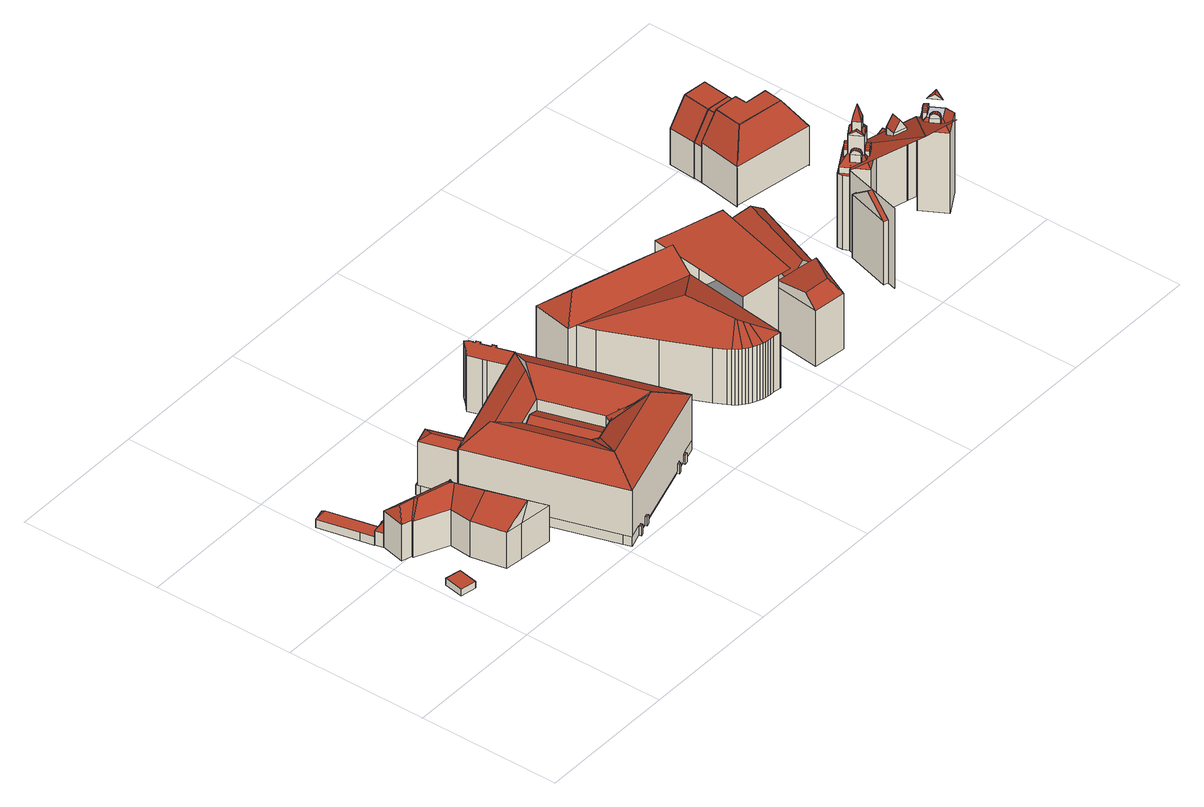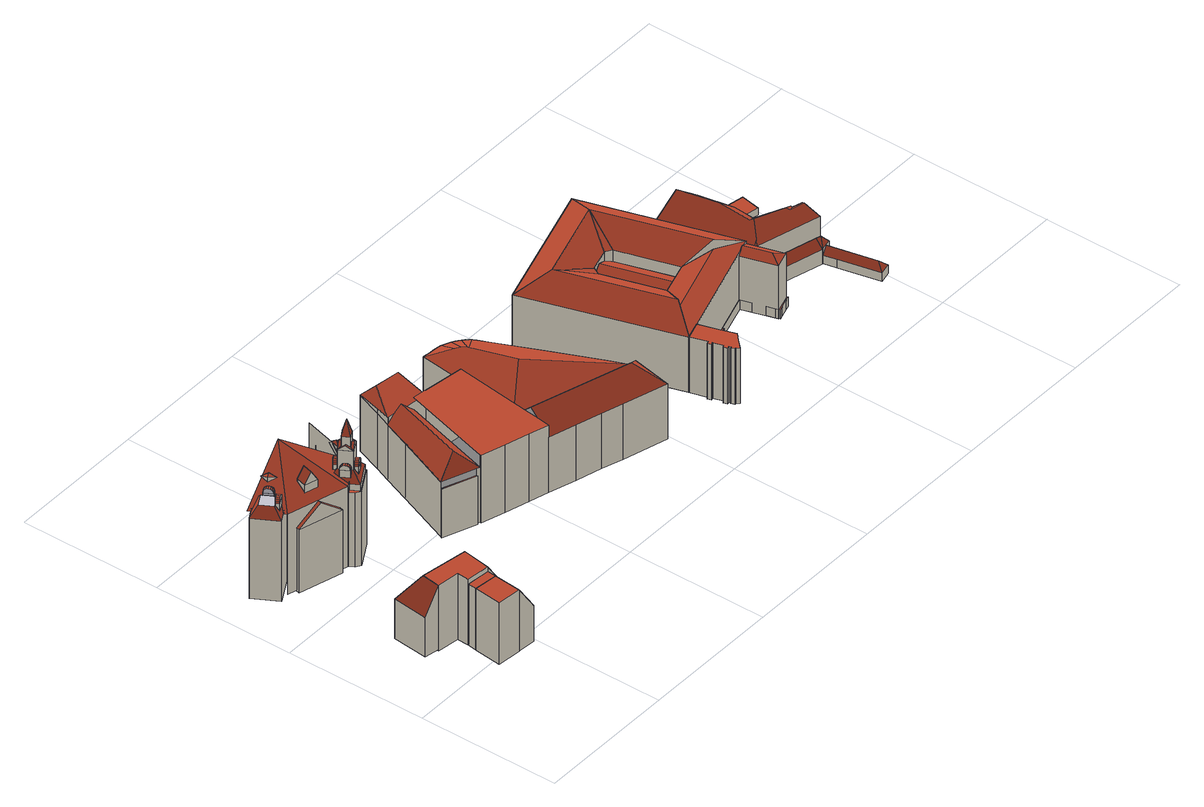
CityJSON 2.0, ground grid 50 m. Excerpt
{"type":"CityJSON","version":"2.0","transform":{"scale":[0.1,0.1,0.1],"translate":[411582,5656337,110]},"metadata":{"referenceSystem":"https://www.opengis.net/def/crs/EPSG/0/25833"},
"CityObjects":{
"building1":{"type":"Building","attributes":{"Dachtyp_tdc":"tdcPolyFlatRoof","Gemeindeschluessel":14612000,"Dachneigung":0,"QualitaetDacherkennung":94,"Geometrietyp2DReferenz":"3000","measuredHeight":2.48,"function":"31001_9998","roofType":"1000"},"geometry":[{"type":"Solid","lod":"2","boundaries":[[[[0,1,2,3]],[[1,4,5,2]],[[4,6,7,5]],[[6,0,3,7]],[[6,4,1,0]],[[3,2,5,7]]]],"semantics":{"surfaces":[{"type":"WallSurface"},{"type":"RoofSurface"},{"type":"GroundSurface"}],"values":[[0,0,0,0,1,2]]}}]},
"building2":{"type":"Building","attributes":{"Dachtyp_tdc":"tdcFreeFormRoof","Gemeindeschluessel":14612000,"Dachneigung":49.05,"QualitaetDacherkennung":12,"Geometrietyp2DReferenz":"3000","measuredHeight":5.55,"function":"31001_9998","roofType":"5000"},"geometry":[{"type":"Solid","lod":"2","boundaries":[[[[8,9,10,11]],[[9,12,13,10]],[[12,14,15,13]],[[14,16,17,15]],[[16,18,19,17]],[[18,8,11,19]],[[20,14,12]],[[21,20,12,9,8]],[[18,16,14,20,21]],[[18,21,8]],[[11,10,13,15,17,19]]]],"semantics":{"surfaces":[{"type":"WallSurface"},{"type":"RoofSurface"},{"type":"GroundSurface"}],"values":[[0,0,0,0,0,0,1,1,1,0,2]]}}]},
"building3":{"type":"Building","attributes":{"Dachtyp_tdc":"tdcFreeFormRoof","Gemeindeschluessel":14612000,"Dachneigung":40.54,"QualitaetDacherkennung":18,"Geometrietyp2DReferenz":"3000","measuredHeight":20.91,"function":"31001_9998","roofType":"5000"},"geometry":[{"type":"Solid","lod":"2","boundaries":[[[[22,23,24,25]],[[26,27,22,25,28]],[[29,26,28,30]],[[31,29,30,32]],[[33,31,32]],[[31,33,34]],[[35,27,26,29,31,34,36]],[[35,36,37]],[[38,39,40,41,42,43,44,45,46,47,48]],[[36,34,39,38]],[[34,33,40,39]],[[33,32,41,40]],[[32,30,42,41]],[[30,28,43,42]],[[28,25,44,43]],[[25,24,45,44]],[[24,49,46,45]],[[49,50,47,46]],[[50,37,48,47]],[[37,36,38,48]],[[51,23,22,27,35,37,50]],[[51,50,49]],[[23,51,49,24]]]],"semantics":{"surfaces":[{"type":"RoofSurface"},{"type":"WallSurface"},{"type":"GroundSurface"}],"values":[[0,0,0,0,1,1,0,0,2,1,1,1,1,1,1,1,1,1,1,1,0,0,0]]}}]},
"building4":{"type":"Building","attributes":{"Dachtyp_tdc":"tdcFreeFormRoof","Gemeindeschluessel":14612000,"Dachneigung":53.73,"QualitaetDacherkennung":11,"Geometrietyp2DReferenz":"3000","measuredHeight":8.71,"function":"31001_9998","roofType":"5000"},"geometry":[{"type":"Solid","lod":"2","boundaries":[[[[52,53,54,55]],[[53,56,57,54]],[[56,58,59,57]],[[58,60,61,59]],[[60,62,63,61]],[[62,64,65,63]],[[64,66,67,65]],[[66,68,69,67]],[[68,70,71,69]],[[70,52,55,71]],[[70,72,73]],[[68,72,70]],[[72,68,66]],[[72,66,64]],[[74,75,76,73,72,64,62]],[[74,62,60]],[[74,77,75]],[[60,77,74]],[[58,77,60]],[[77,58,56]],[[76,75,77,53,52]],[[73,76,52,70]],[[53,77,56]],[[55,54,57,59,61,63,65,67,69,71]]]],"semantics":{"surfaces":[{"type":"WallSurface"},{"type":"RoofSurface"},{"type":"GroundSurface"}],"values":[[0,0,0,0,0,0,0,0,0,0,1,1,1,1,1,1,1,1,1,1,1,1,0,2]]}}]},
"building5":{"type":"Building","attributes":{"name":"Verkehrsmuseum","Gemeindeschluessel":14612000,"Dachneigung":59.52,"Dachorientierung":162.95,"MittlereTraufHoehe":133.2,"QualitaetDacherkennung":100,"ObjektHoehe":26.32,"BodenHoehe":112.31,"Geometrietyp2DReferenz":"3000","AbsoluteHoehe":138.64,"Dachflaeche":856.66,"measuredHeight":26.32,"function":"31001_3034","roofType":"3100","storeysAboveGround":9},"children":["building5-1","building5-2","building5-3","building5-4","building5-5","building5-6","building5-7","building5-8","building5-9"],"geometry":[{"type":"MultiSurface","lod":"2","boundaries":[[[78,79,80,81,82]],[[83,84,85,86]],[[79,78,86,85]],[[87,88,82,81]],[[88,87,89,90,91]],[[92,93,84,83]],[[92,91,90,93]],[[83,78,82,88,91,92]],[[87,81,80,89]],[[84,93,90,89,80,79]],[[83,86,78,94]],[[83,94,78]],[[84,79,85]]],"semantics":{"surfaces":[{"type":"WallSurface"},{"type":"RoofSurface"},{"type":"GroundSurface"},{"type":"ClosureSurface","isClosure":"1","QuelleClosure":"LoD2WallSurface"}],"values":[0,1,1,2,0,0,3,3,0,3,0,3,3]}}]},
"building5-1":{"type":"BuildingPart","attributes":{"Dachneigung":74.23,"Dachorientierung":-107.56,"MittlereTraufHoehe":133.2,"QualitaetDacherkennung":100,"BodenHoehe":112.31,"ObjektTeilHoehe":22.82,"Geometrietyp2DReferenz":"3000","AbsoluteHoehe":135.13,"Dachflaeche":432.17,"measuredHeight":22.82,"roofType":"3100","storeysAboveGround":8},"parents":["building5"],"geometry":[{"type":"MultiSurface","lod":"2","boundaries":[[[95,78,82,96,97]],[[78,95,98,94]],[[99,83,94,98]],[[96,82,88,100]],[[78,83,92,91,88,82]],[[100,88,91,101]],[[102,103,92,83,99]],[[102,101,91,92]],[[102,92,103]],[[96,100,101,97]],[[95,97,101,102,99]],[[83,78,94]],[[95,99,98]]],"semantics":{"surfaces":[{"type":"WallSurface"},{"type":"RoofSurface"},{"type":"GroundSurface"},{"type":"ClosureSurface","isClosure":"1","QuelleClosure":"LoD2WallSurface"}],"values":[0,1,1,2,3,0,0,3,3,0,3,3,3]}}]},
"building5-2":{"type":"BuildingPart","attributes":{"Dachneigung":90,"Dachorientierung":0,"MittlereTraufHoehe":133.25,"QualitaetDacherkennung":26,"BodenHoehe":112.14,"ObjektTeilHoehe":21.11,"Geometrietyp2DReferenz":"3000","AbsoluteHoehe":133.25,"Dachflaeche":99.17,"measuredHeight":21.11,"roofType":"1000","storeysAboveGround":7},"parents":["building5"],"geometry":[{"type":"MultiSurface","lod":"2","boundaries":[[[104,105,106,107]],[[105,108,109,106]],[[108,110,111,109]],[[110,112,113,111]],[[112,114,115,113]],[[114,116,117,115]],[[116,118,119,117]],[[118,120,121,119]],[[120,122,123,124,121]],[[125,126,127,128,129]],[[126,130,131,127]],[[130,132,133,131]],[[132,134,135,133]],[[134,136,137,135]],[[136,138,139,137]],[[138,140,141,139]],[[140,142,143,141]],[[142,144,145,143]],[[144,146,147,145]],[[146,104,107,147]],[[146,144,142,140,138,136,134,132,130,126,125,122,120,118,116,114,112,110,108,105,104]],[[107,106,109,111,113,115,117,119,121,124,128,127,131,133,135,137,139,141,143,145,147]],[[129,123,122,125]],[[129,128,124,123]]],"semantics":{"surfaces":[{"type":"WallSurface"},{"type":"RoofSurface"},{"type":"GroundSurface"},{"type":"ClosureSurface","isClosure":"1","QuelleClosure":"LoD2WallSurface"}],"values":[0,0,0,0,0,0,0,0,0,0,0,0,0,0,0,0,0,0,0,0,1,2,0,3]}}]},
"building5-3":{"type":"BuildingPart","attributes":{"Dachneigung":90,"Dachorientierung":0,"MittlereTraufHoehe":115.64,"QualitaetDacherkennung":100,"BodenHoehe":112.14,"ObjektTeilHoehe":3.5,"Geometrietyp2DReferenz":"3000","AbsoluteHoehe":115.64,"Dachflaeche":2815.15,"measuredHeight":3.5,"roofType":"1000","storeysAboveGround":1},"parents":["building5"],"geometry":[{"type":"MultiSurface","lod":"2","boundaries":[[[148,149,150,151]],[[149,152,153,150]],[[152,154,155,153]],[[154,156,157,155]],[[156,158,159,157]],[[158,160,161,159]],[[160,162,163,161]],[[162,164,165,163]],[[164,166,167,165]],[[166,168,169,167]],[[168,170,171,169]],[[170,172,173,171]],[[172,174,175,173]],[[174,176,177,175]],[[176,178,179,177]],[[178,180,181,179]],[[180,182,183,181]],[[182,184,185,183]],[[184,186,187,185]],[[186,188,189,187]],[[188,190,191,189]],[[190,192,193,191]],[[192,194,195,193]],[[194,196,197,195]],[[196,198,199,197]],[[198,200,201,199]],[[200,202,203,201]],[[202,204,205,203]],[[204,206,207,205]],[[206,208,209,207]],[[208,210,211,209]],[[210,129,128,211]],[[123,212,213,124]],[[212,214,215,213]],[[214,216,217,215]],[[214,212,123,129,210,208,206,204,202,200,198,196,194,192,190,188,186,184,182,180,178,176,174,172,170,168,166,164,162,160,158,156,154,152,149,148,218,219,220,221,222,223,224,225,226,227,228,216]],[[217,229,230,231,232,233,234,235,236,237,238,239,151,150,153,155,157,159,161,163,165,167,169,171,173,175,177,179,181,183,185,187,189,191,193,195,197,199,201,203,205,207,209,211,128,124,213,215]],[[216,228,229,217]],[[228,227,230,229]],[[227,226,231,230]],[[226,225,232,231]],[[225,224,233,232]],[[224,223,234,233]],[[223,222,235,234]],[[222,221,236,235]],[[221,220,237,236]],[[220,219,238,237]],[[219,218,239,238]],[[218,148,151,239]],[[124,128,129,123]]],"semantics":{"surfaces":[{"type":"WallSurface"},{"type":"RoofSurface"},{"type":"GroundSurface"},{"type":"ClosureSurface","isClosure":"1","QuelleClosure":"LoD2WallSurface"}],"values":[0,0,0,0,0,0,0,0,0,0,0,0,0,0,0,0,0,0,0,0,0,0,0,0,0,0,0,0,0,0,0,0,0,0,0,1,2,0,0,0,0,0,0,0,0,0,0,0,0,3]}}]},
"building5-4":{"type":"BuildingPart","attributes":{"Dachneigung":69.09,"Dachorientierung":0,"MittlereTraufHoehe":135.01,"QualitaetDacherkennung":100,"BodenHoehe":113.03,"ObjektTeilHoehe":25.6,"Geometrietyp2DReferenz":"3000","AbsoluteHoehe":138.64,"Dachflaeche":21.71,"measuredHeight":25.6,"roofType":"2100","storeysAboveGround":9},"parents":["building5"],"geometry":[{"type":"MultiSurface","lod":"2","boundaries":[[[240,241,242,243]],[[241,244,245,242]],[[244,240,243,245]],[[244,241,240]],[[243,242,245]]],"semantics":{"surfaces":[{"type":"WallSurface"},{"type":"RoofSurface"},{"type":"GroundSurface"}],"values":[0,0,0,1,2]}}]},
"building5-5":{"type":"BuildingPart","attributes":{"Dachneigung":70.2,"Dachorientierung":0,"MittlereTraufHoehe":134.97,"QualitaetDacherkennung":100,"BodenHoehe":112.94,"ObjektTeilHoehe":25.56,"Geometrietyp2DReferenz":"3000","AbsoluteHoehe":138.5,"Dachflaeche":23.14,"measuredHeight":25.56,"roofType":"2100","storeysAboveGround":9},"parents":["building5"],"geometry":[{"type":"MultiSurface","lod":"2","boundaries":[[[246,247,248,249]],[[247,250,251,248]],[[250,246,249,251]],[[250,247,246]],[[249,248,251]]],"semantics":{"surfaces":[{"type":"WallSurface"},{"type":"RoofSurface"},{"type":"GroundSurface"}],"values":[0,0,0,1,2]}}]},
"building5-6":{"type":"BuildingPart","attributes":{"Dachneigung":59.27,"Dachorientierung":163.09,"MittlereTraufHoehe":133.2,"QualitaetDacherkennung":100,"BodenHoehe":113,"ObjektTeilHoehe":25.64,"Geometrietyp2DReferenz":"3000","AbsoluteHoehe":138.64,"Dachflaeche":842.9,"measuredHeight":25.64,"roofType":"3100","storeysAboveGround":9},"parents":["building5"],"geometry":[{"type":"MultiSurface","lod":"2","boundaries":[[[252,95,97,253]],[[95,252,244,254]],[[255,99,254,244]],[[253,97,101,256]],[[95,99,102,101,97]],[[257,102,99,255]],[[257,256,101,102]],[[255,252,253,256,257]],[[254,99,98,95]],[[98,99,95]],[[252,255,244]]],"semantics":{"surfaces":[{"type":"WallSurface"},{"type":"RoofSurface"},{"type":"GroundSurface"},{"type":"ClosureSurface","isClosure":"1","QuelleClosure":"LoD2WallSurface"}],"values":[0,1,1,2,3,0,3,3,0,3,3]}}]},
"building5-7":{"type":"BuildingPart","attributes":{"Dachneigung":63.6,"Dachorientierung":163.32,"MittlereTraufHoehe":128.87,"QualitaetDacherkennung":100,"BodenHoehe":112.98,"ObjektTeilHoehe":18.89,"Geometrietyp2DReferenz":"3000","AbsoluteHoehe":131.86,"Dachflaeche":322.26,"measuredHeight":18.89,"roofType":"3100","storeysAboveGround":6},"parents":["building5"],"geometry":[{"type":"MultiSurface","lod":"2","boundaries":[[[102,257,258,103]],[[93,92,103,258]],[[256,101,91,90]],[[256,257,102,101]],[[91,101,102,92]],[[90,91,92,93]],[[90,93,257,256]],[[92,102,103]],[[257,93,258]]],"semantics":{"surfaces":[{"type":"RoofSurface"},{"type":"GroundSurface"},{"type":"ClosureSurface","isClosure":"1","QuelleClosure":"LoD2WallSurface"}],"values":[0,0,1,2,2,2,2,2,2]}}]},
"building5-8":{"type":"BuildingPart","attributes":{"Dachneigung":58.84,"Dachorientierung":73.08,"MittlereTraufHoehe":133.2,"QualitaetDacherkennung":100,"BodenHoehe":112.85,"ObjektTeilHoehe":25.78,"Geometrietyp2DReferenz":"3000","AbsoluteHoehe":138.64,"Dachflaeche":640.54,"measuredHeight":25.78,"roofType":"3100","storeysAboveGround":9},"parents":["building5"],"geometry":[{"type":"MultiSurface","lod":"2","boundaries":[[[79,252,253,259,80]],[[252,79,85,244]],[[84,255,244,85]],[[80,259,260,89]],[[260,259,253,256]],[[253,252,255,257,256]],[[89,260,256,90]],[[93,258,257,255,84]],[[256,257,93,90]],[[93,257,258]],[[84,79,80,89,90,93]],[[255,252,244]],[[79,84,85]]],"semantics":{"surfaces":[{"type":"WallSurface"},{"type":"RoofSurface"},{"type":"GroundSurface"},{"type":"ClosureSurface","isClosure":"1","QuelleClosure":"LoD2WallSurface"}],"values":[0,1,1,2,0,3,0,0,3,3,3,3,3]}}]},
"building5-9":{"type":"BuildingPart","attributes":{"Dachneigung":63.99,"Dachorientierung":162.84,"MittlereTraufHoehe":132.23,"QualitaetDacherkennung":85,"BodenHoehe":112.14,"ObjektTeilHoehe":21.66,"Geometrietyp2DReferenz":"3000","AbsoluteHoehe":133.81,"Dachflaeche":92.98,"measuredHeight":21.66,"roofType":"5000","storeysAboveGround":7},"parents":["building5"],"geometry":[{"type":"MultiSurface","lod":"2","boundaries":[[[261,262,263,167]],[[262,264,265,263]],[[264,266,267,265]],[[266,261,167,267]],[[264,262,268]],[[261,266,269]],[[262,261,269,268]],[[266,264,268,269]],[[167,263,265,267]]],"semantics":{"surfaces":[{"type":"WallSurface"},{"type":"RoofSurface"},{"type":"GroundSurface"}],"values":[0,0,0,0,1,0,1,1,2]}}]},
"building6":{"type":"Building","attributes":{"Gemeindeschluessel":14612000,"Geometrietyp2DReferenz":"3000","function":"31001_9998","roofType":"9999"},"children":["building6-1","building6-2","building6-3","building6-4","building6-5","building6-6"]},
"building6-1":{"type":"BuildingPart","attributes":{"Dachtyp_tdc":"tdcFreeFormRoof","Dachneigung":25.86,"QualitaetDacherkennung":5,"Geometrietyp2DReferenz":"3000","measuredHeight":27.79,"roofType":"5000"},"parents":["building6"],"geometry":[{"type":"MultiSurface","lod":"2","boundaries":[[[270,271,272,273]],[[271,274,275,272]],[[274,276,277,275]],[[276,278,279,277]],[[278,280,281,279]],[[280,282,283,281]],[[282,284,285,283]],[[284,286,287,285]],[[286,288,289,287]],[[288,290,291,289]],[[290,292,293,291]],[[292,294,295,293]],[[294,296,297,295]],[[296,298,299,297]],[[298,300,301,299]],[[300,302,303,301]],[[302,304,305,303]],[[304,306,307,305]],[[306,308,309,310,307]],[[311,312,313,314]],[[312,270,273,313]],[[315,308,316]],[[308,306,304,302,300,298,317,316]],[[298,296,294,292,318,317]],[[292,290,288,286,319,318]],[[286,284,282,280,320,319]],[[280,278,276,274,271,270,312,320]],[[312,311,315,316,317,318,319,320]],[[273,272,275,277,279,281,283,285,287,289,291,293,295,297,299,301,303,305,307,310,321,314,313]]],"semantics":{"surfaces":[{"type":"WallSurface"},{"type":"RoofSurface"},{"type":"GroundSurface"}],"values":[0,0,0,0,0,0,0,0,0,0,0,0,0,0,0,0,0,0,0,0,0,1,1,1,1,1,1,1,2]}}]},
"building6-2":{"type":"BuildingPart","attributes":{"Dachtyp_tdc":"tdcHipAndGableRoof","Dachneigung":10.17,"QualitaetDacherkennung":20,"Geometrietyp2DReferenz":"3000","measuredHeight":25.71,"roofType":"5000"},"parents":["building6"],"geometry":[{"type":"MultiSurface","lod":"2","boundaries":[[[322,323,324,325]],[[323,326,327,324]],[[328,329,330,331]],[[332,333,331,330,334,335,336,337]],[[328,331,333,323]],[[338,334,330,329,339]],[[323,333,332,326]],[[339,329,328,322]],[[322,328,323]],[[340,341,325,324,327,342]],[[338,339,341,340,343,344]],[[339,322,325,341]]],"semantics":{"surfaces":[{"type":"WallSurface"},{"type":"RoofSurface"},{"type":"GroundSurface"}],"values":[0,0,1,1,1,0,0,0,0,2,0,0]}}]},
"building6-3":{"type":"BuildingPart","attributes":{"Dachtyp_tdc":"tdcFreeFormRoof","Dachneigung":43.95,"QualitaetDacherkennung":13,"Geometrietyp2DReferenz":"3000","measuredHeight":27.2,"roofType":"5000"},"parents":["building6"],"geometry":[{"type":"MultiSurface","lod":"2","boundaries":[[[345,346,347,348,349]],[[344,350,351,352,353,335,354]],[[351,346,345,352]],[[353,352,345,355,356,336]],[[357,350,344,343]],[[351,350,357]],[[348,358,359,340,342,349]],[[357,343,340,359]],[[351,357,359,358,360]]],"semantics":{"surfaces":[{"type":"WallSurface"},{"type":"RoofSurface"},{"type":"GroundSurface"}],"values":[0,1,1,1,0,0,2,0,0]}}]},
"building6-4":{"type":"BuildingPart","attributes":{"Dachtyp_tdc":"tdcFreeFormRoof","Dachneigung":20.88,"QualitaetDacherkennung":11,"Geometrietyp2DReferenz":"3000","measuredHeight":18.46,"roofType":"5000"},"parents":["building6"],"geometry":[{"type":"MultiSurface","lod":"2","boundaries":[[[361,362,363,364]],[[362,360,358,363]],[[347,361,364,348]],[[365,366,362,361]],[[365,361,347]],[[347,360,367,366,365]],[[362,367,360]],[[364,363,358,348]],[[367,362,366]]],"semantics":{"surfaces":[{"type":"WallSurface"},{"type":"RoofSurface"},{"type":"GroundSurface"}],"values":[0,0,0,1,1,1,0,2,1]}}]},
"building6-5":{"type":"BuildingPart","attributes":{"Dachtyp_tdc":"tdcFreeFormRoof","Dachneigung":43.62,"QualitaetDacherkennung":26,"Geometrietyp2DReferenz":"3000","measuredHeight":27.94,"roofType":"5000"},"parents":["building6"],"geometry":[{"type":"MultiSurface","lod":"2","boundaries":[[[368,369,370,371]],[[369,372,373,370]],[[372,374,375,373]],[[374,376,377,375]],[[376,378,379,377]],[[309,368,371,310]],[[380,381,378,376,374,372,369,382]],[[369,368,382]],[[368,309,383,384,380,382]],[[371,370,373,375,377,379,385,321,310]]],"semantics":{"surfaces":[{"type":"WallSurface"},{"type":"RoofSurface"},{"type":"GroundSurface"}],"values":[0,0,0,0,0,0,1,1,1,2]}}]},
"building6-6":{"type":"BuildingPart","attributes":{"Dachtyp_tdc":"tdcPolyFlatRoof","Dachneigung":0,"QualitaetDacherkennung":2,"Geometrietyp2DReferenz":"3000","measuredHeight":25.51,"roofType":"1000"},"parents":["building6"],"geometry":[{"type":"MultiSurface","lod":"2","boundaries":[[[386,387,311,314,327,326,332]],[[388,389,345,349,390]],[[391,389,388,392,393,394,381,395,384,387,386]],[[327,314,321,385,379,396,397,390,349,342]],[[394,393,396,379,378]],[[393,392,397,396]],[[392,388,390,397]]],"semantics":{"surfaces":[{"type":"WallSurface"},{"type":"RoofSurface"},{"type":"GroundSurface"}],"values":[0,0,1,2,0,0,0]}}]},
"building7":{"type":"Building","attributes":{"name":"Frauenkirche","Gemeindeschluessel":14612000,"Dachneigung":61.86,"Dachorientierung":0,"MittlereTraufHoehe":144.31,"QualitaetDacherkennung":100,"ObjektHoehe":41.04,"BodenHoehe":113.88,"Geometrietyp2DReferenz":"3000","AbsoluteHoehe":154.91,"Dachflaeche":1603.06,"measuredHeight":41.04,"function":"31001_3041","roofType":"3500","storeysAboveGround":14},"children":["building7-1","building7-2","building7-3","building7-4","building7-5","building7-6","building7-7","building7-8","building7-9","building7-10","building7-11","building7-12","building7-13","building7-14","building7-15","building7-16","building7-17"],"geometry":[{"type":"MultiSurface","lod":"2","boundaries":[[[398,399,400,401,402]],[[401,400,403,404]],[[404,401,404,403,400,399,405]],[[405,399,406]],[[407,405,406]],[[405,407,408,404]],[[409,407,406]]],"semantics":{"surfaces":[{"type":"WallSurface"},{"type":"ClosureSurface","isClosure":"1","QuelleClosure":"LoD2WallSurface"},{"type":"RoofSurface"}],"values":[0,1,0,2,2,0,2]}}]},
"building7-1":{"type":"BuildingPart","attributes":{"Dachneigung":51.19,"Dachorientierung":-74.48,"MittlereTraufHoehe":137.87,"QualitaetDacherkennung":100,"BodenHoehe":113.86,"ObjektTeilHoehe":30.45,"Geometrietyp2DReferenz":"3000","AbsoluteHoehe":144.31,"Dachflaeche":32.42,"measuredHeight":30.45,"roofType":"3100","storeysAboveGround":10},"parents":["building7"],"geometry":[{"type":"MultiSurface","lod":"2","boundaries":[[[410,411,412,413]],[[411,414,415,412]],[[414,416,417,415]],[[416,410,413,417]],[[414,411,418]],[[410,416,419]],[[411,410,419,418]],[[416,414,418,419]],[[413,412,415,417]]],"semantics":{"surfaces":[{"type":"WallSurface"},{"type":"RoofSurface"},{"type":"GroundSurface"}],"values":[0,0,0,0,0,0,1,1,2]}}]},
"building7-2":{"type":"BuildingPart","attributes":{"Dachneigung":11.28,"Dachorientierung":0,"MittlereTraufHoehe":148.48,"QualitaetDacherkennung":100,"BodenHoehe":145.7,"ObjektTeilHoehe":4.5,"Geometrietyp2DReferenz":"3000","AbsoluteHoehe":150.2,"Dachflaeche":7.64,"measuredHeight":4.5,"roofType":"3900","storeysAboveGround":1},"parents":["building7"],"geometry":[{"type":"MultiSurface","lod":"2","boundaries":[[[420,421,422,423,424]],[[421,425,426,422]],[[425,427,428,429,426]],[[421,430,431,432,433,434,435,436,425]],[[425,436,437,427]],[[436,435,438,437]],[[435,434,439,438]],[[434,433,440,439]],[[433,432,441,440]],[[432,431,442,441]],[[431,430,443,442]],[[430,421,420,443]],[[423,422,426,429]],[[423,429,428,424]],[[424,428,427,420]],[[427,437,438,439,440,441,442,443,420]]],"semantics":{"surfaces":[{"type":"WallSurface"},{"type":"RoofSurface"},{"type":"GroundSurface"},{"type":"ClosureSurface","isClosure":"1","QuelleClosure":"LoD2WallSurface"}],"values":[0,0,0,0,1,1,1,1,1,1,1,1,2,0,3,3]}}]},
"building7-3":{"type":"BuildingPart","attributes":{"Dachneigung":55.57,"Dachorientierung":0,"MittlereTraufHoehe":155.35,"QualitaetDacherkennung":100,"BodenHoehe":154.78,"ObjektTeilHoehe":1.71,"Geometrietyp2DReferenz":"3000","AbsoluteHoehe":156.49,"Dachflaeche":7.57,"measuredHeight":1.71,"roofType":"9999","storeysAboveGround":1},"parents":["building7"],"geometry":[{"type":"MultiSurface","lod":"2","boundaries":[[[444,445,446]],[[445,447,446]],[[448,444,447]],[[448,447,445]],[[448,445,444]],[[444,446,447]]],"semantics":{"surfaces":[{"type":"WallSurface"},{"type":"RoofSurface"},{"type":"GroundSurface"}],"values":[0,0,0,1,1,2]}}]},
"building7-4":{"type":"BuildingPart","attributes":{"Dachneigung":56.27,"Dachorientierung":0,"MittlereTraufHoehe":148.48,"QualitaetDacherkennung":100,"BodenHoehe":145.7,"ObjektTeilHoehe":4.5,"Geometrietyp2DReferenz":"3000","AbsoluteHoehe":150.2,"Dachflaeche":7.64,"measuredHeight":4.5,"roofType":"3900","storeysAboveGround":1},"parents":["building7"],"geometry":[{"type":"MultiSurface","lod":"2","boundaries":[[[449,450,451,452,453]],[[450,454,455,451]],[[454,456,457,458,455]],[[450,459,460,461,462,463,464,465,454]],[[454,465,466,456]],[[465,464,467,466]],[[464,463,468,467]],[[463,462,469,468]],[[462,461,470,469]],[[461,460,471,470]],[[460,459,472,471]],[[459,450,449,472]],[[452,451,455,458]],[[452,458,457,453]],[[453,457,456,449]],[[456,466,467,468,469,470,471,472,449]]],"semantics":{"surfaces":[{"type":"WallSurface"},{"type":"RoofSurface"},{"type":"GroundSurface"},{"type":"ClosureSurface","isClosure":"1","QuelleClosure":"LoD2WallSurface"}],"values":[0,0,0,0,1,1,1,1,1,1,1,1,2,0,3,3]}}]},
"building7-5":{"type":"BuildingPart","attributes":{"Dachneigung":90,"Dachorientierung":0,"MittlereTraufHoehe":141.95,"QualitaetDacherkennung":100,"BodenHoehe":113.91,"ObjektTeilHoehe":28.04,"Geometrietyp2DReferenz":"3000","AbsoluteHoehe":141.95,"Dachflaeche":44.56,"measuredHeight":28.04,"roofType":"1000","storeysAboveGround":9},"parents":["building7"],"geometry":[{"type":"MultiSurface","lod":"2","boundaries":[[[400,473,474,401]],[[473,475,476,474]],[[475,477,478,476]],[[477,479,480,478]],[[479,403,404,480]],[[403,479,477,475,473,400]],[[401,474,476,478,480,404]],[[401,404,403,400]]],"semantics":{"surfaces":[{"type":"WallSurface"},{"type":"RoofSurface"},{"type":"GroundSurface"},{"type":"ClosureSurface","isClosure":"1","QuelleClosure":"LoD2WallSurface"}],"values":[0,0,0,0,0,1,2,3]}}]},
"building7-6":{"type":"BuildingPart","attributes":{"Dachneigung":35.29,"Dachorientierung":-119.97,"MittlereTraufHoehe":144.31,"QualitaetDacherkennung":100,"BodenHoehe":113.92,"ObjektTeilHoehe":33.8,"Geometrietyp2DReferenz":"3000","AbsoluteHoehe":147.72,"Dachflaeche":148.61,"measuredHeight":33.8,"roofType":"9999","storeysAboveGround":11},"parents":["building7"],"geometry":[{"type":"MultiSurface","lod":"2","boundaries":[[[481,482,483,484]],[[482,485,486,483]],[[485,487,488,486]],[[487,481,484,488]],[[482,481,489,490]],[[485,482,490,491]],[[487,485,491,492]],[[481,487,492,489]],[[484,483,486,488]],[[491,490,489,492]]],"semantics":{"surfaces":[{"type":"WallSurface"},{"type":"RoofSurface"},{"type":"GroundSurface"},{"type":"ClosureSurface","isClosure":"1","QuelleClosure":"LoD2RoofSurface"}],"values":[0,0,0,0,1,1,1,1,2,3]}}]},
"building7-7":{"type":"BuildingPart","attributes":{"Dachneigung":55.57,"Dachorientierung":-29.97,"MittlereTraufHoehe":154.78,"QualitaetDacherkennung":100,"BodenHoehe":147.72,"ObjektTeilHoehe":8.78,"Geometrietyp2DReferenz":"3000","AbsoluteHoehe":156.49,"Dachflaeche":30.28,"measuredHeight":8.78,"roofType":"3100","storeysAboveGround":3},"parents":["building7"],"geometry":[{"type":"MultiSurface","lod":"2","boundaries":[[[447,493,494]],[[495,444,496]],[[493,495,496,494]],[[444,447,494,496]],[[491,497,498,499,500,501,502,503,504,505,506,507,490,495,493]],[[497,507,506,498]],[[498,506,505,504,503,502,501,500,499]],[[492,508,509,510,511,512,513,514,515,516,517,518,491,493,447]],[[508,518,517,509]],[[509,517,516,515,514,513,512,511,510]],[[489,428,427,437,438,439,440,441,442,443,420,424,492,447,444]],[[428,424,420,427]],[[427,420,443,442,441,440,439,438,437]],[[490,457,456,466,467,468,469,470,471,472,449,453,489,444,495]],[[457,453,449,456]],[[456,449,472,471,470,469,468,467,466]],[[490,507,497,491,518,508,492,424,428,489,453,457]]],"semantics":{"surfaces":[{"type":"WallSurface"},{"type":"RoofSurface"},{"type":"ClosureSurface","isClosure":"1","QuelleClosure":"LoD2WallSurface"},{"type":"ClosureSurface","isClosure":"1","QuelleClosure":"LoD2GroundSurface"}],"values":[0,0,1,1,0,2,2,0,2,2,0,2,2,0,2,2,3]}}]},
"building7-8":{"type":"BuildingPart","attributes":{"Dachneigung":14.22,"Dachorientierung":0,"MittlereTraufHoehe":159.25,"QualitaetDacherkennung":100,"BodenHoehe":155.5,"ObjektTeilHoehe":9.44,"Geometrietyp2DReferenz":"3000","AbsoluteHoehe":164.95,"Dachflaeche":33.98,"measuredHeight":9.44,"roofType":"3500","storeysAboveGround":3},"parents":["building7"],"geometry":[{"type":"MultiSurface","lod":"2","boundaries":[[[519,520,521,522]],[[520,523,524,521]],[[523,525,526,524]],[[525,519,522,526]],[[520,519,527]],[[523,520,527]],[[525,523,527]],[[519,525,527]],[[522,521,524,526]]],"semantics":{"surfaces":[{"type":"WallSurface"},{"type":"RoofSurface"},{"type":"GroundSurface"}],"values":[0,0,0,0,1,1,1,1,2]}}]},
"building7-9":{"type":"BuildingPart","attributes":{"Dachneigung":56.27,"Dachorientierung":0,"MittlereTraufHoehe":148.48,"QualitaetDacherkennung":100,"BodenHoehe":146.22,"ObjektTeilHoehe":3.97,"Geometrietyp2DReferenz":"3000","AbsoluteHoehe":150.2,"Dachflaeche":7.64,"measuredHeight":3.97,"roofType":"3900","storeysAboveGround":1},"parents":["building7"],"geometry":[{"type":"MultiSurface","lod":"2","boundaries":[[[528,509,508,529,530]],[[517,531,532,533,518]],[[531,528,530,532]],[[531,534,535,536,537,538,539,540,528]],[[517,516,534,531]],[[516,515,535,534]],[[515,514,536,535]],[[514,513,537,536]],[[513,512,538,537]],[[512,511,539,538]],[[511,510,540,539]],[[510,509,528,540]],[[530,529,533,532]],[[533,529,508,518]],[[518,508,509,517]],[[509,510,511,512,513,514,515,516,517]]],"semantics":{"surfaces":[{"type":"WallSurface"},{"type":"RoofSurface"},{"type":"GroundSurface"},{"type":"ClosureSurface","isClosure":"1","QuelleClosure":"LoD2WallSurface"}],"values":[0,0,0,0,1,1,1,1,1,1,1,1,2,0,3,3]}}]},
"building7-10":{"type":"BuildingPart","attributes":{"Dachneigung":55.57,"Dachorientierung":0,"MittlereTraufHoehe":155.35,"QualitaetDacherkennung":100,"BodenHoehe":154.78,"ObjektTeilHoehe":1.71,"Geometrietyp2DReferenz":"3000","AbsoluteHoehe":156.49,"Dachflaeche":7.57,"measuredHeight":1.71,"roofType":"9999","storeysAboveGround":1},"parents":["building7"],"geometry":[{"type":"MultiSurface","lod":"2","boundaries":[[[493,445,446]],[[445,495,446]],[[493,495,541]],[[445,493,541]],[[495,445,541]],[[493,446,495]]],"semantics":{"surfaces":[{"type":"WallSurface"},{"type":"RoofSurface"},{"type":"GroundSurface"}],"values":[0,0,0,1,1,2]}}]},
"building7-11":{"type":"BuildingPart","attributes":{"Dachneigung":11.29,"Dachorientierung":0,"MittlereTraufHoehe":148.48,"QualitaetDacherkennung":100,"BodenHoehe":145.7,"ObjektTeilHoehe":4.5,"Geometrietyp2DReferenz":"3000","AbsoluteHoehe":150.2,"Dachflaeche":7.64,"measuredHeight":4.5,"roofType":"3900","storeysAboveGround":1},"parents":["building7"],"geometry":[{"type":"MultiSurface","lod":"2","boundaries":[[[542,498,497,543,544]],[[506,545,546,547,507]],[[545,542,544,546]],[[545,548,549,550,551,552,553,554,542]],[[506,505,548,545]],[[505,504,549,548]],[[504,503,550,549]],[[503,502,551,550]],[[502,501,552,551]],[[501,500,553,552]],[[500,499,554,553]],[[499,498,542,554]],[[544,543,547,546]],[[547,543,497,507]],[[507,497,498,506]],[[498,499,500,501,502,503,504,505,506]]],"semantics":{"surfaces":[{"type":"WallSurface"},{"type":"RoofSurface"},{"type":"GroundSurface"},{"type":"ClosureSurface","isClosure":"1","QuelleClosure":"LoD2WallSurface"}],"values":[0,0,0,0,1,1,1,1,1,1,1,1,2,0,3,3]}}]},
"building7-12":{"type":"BuildingPart","attributes":{"Dachneigung":31.29,"Dachorientierung":15.19,"MittlereTraufHoehe":148.99,"QualitaetDacherkennung":100,"BodenHoehe":146.11,"ObjektTeilHoehe":6.8,"Geometrietyp2DReferenz":"3000","AbsoluteHoehe":152.91,"Dachflaeche":34.82,"measuredHeight":6.8,"roofType":"3100","storeysAboveGround":2},"parents":["building7"],"geometry":[{"type":"MultiSurface","lod":"2","boundaries":[[[555,556,557,558]],[[556,559,560,557]],[[559,561,562,560]],[[561,555,558,562]],[[559,556,563]],[[555,561,564]],[[556,555,564,563]],[[561,559,563,564]],[[558,557,560,562]]],"semantics":{"surfaces":[{"type":"WallSurface"},{"type":"RoofSurface"},{"type":"GroundSurface"}],"values":[0,0,0,0,0,0,1,1,2]}}]},
"building7-13":{"type":"BuildingPart","attributes":{"Dachneigung":51.19,"Dachorientierung":15.52,"MittlereTraufHoehe":137.87,"QualitaetDacherkennung":100,"BodenHoehe":113.91,"ObjektTeilHoehe":30.4,"Geometrietyp2DReferenz":"3000","AbsoluteHoehe":144.31,"Dachflaeche":32.42,"measuredHeight":30.4,"roofType":"3100","storeysAboveGround":10},"parents":["building7"],"geometry":[{"type":"MultiSurface","lod":"2","boundaries":[[[565,566,567,568]],[[566,569,570,567]],[[569,571,572,570]],[[571,565,568,572]],[[569,566,573]],[[565,571,574]],[[566,565,574,573]],[[571,569,573,574]],[[568,567,570,572]]],"semantics":{"surfaces":[{"type":"WallSurface"},{"type":"RoofSurface"},{"type":"GroundSurface"}],"values":[0,0,0,0,0,0,1,1,2]}}]},
"building7-14":{"type":"BuildingPart","attributes":{"Dachneigung":11.28,"Dachorientierung":0,"MittlereTraufHoehe":148.48,"QualitaetDacherkennung":100,"BodenHoehe":146.24,"ObjektTeilHoehe":3.96,"Geometrietyp2DReferenz":"3000","AbsoluteHoehe":150.2,"Dachflaeche":7.64,"measuredHeight":3.96,"roofType":"3900","storeysAboveGround":1},"parents":["building7"],"geometry":[{"type":"MultiSurface","lod":"2","boundaries":[[[575,576,577,578,579]],[[576,580,581,577]],[[580,582,583,584,581]],[[576,585,586,587,588,589,590,591,580]],[[580,591,592,582]],[[591,590,593,592]],[[590,589,594,593]],[[589,588,595,594]],[[588,587,596,595]],[[587,586,597,596]],[[586,585,598,597]],[[585,576,575,598]],[[578,577,581,584]],[[578,584,583,579]],[[579,583,582,575]],[[594,595,596,597,598,575,582,592,593]]],"semantics":{"surfaces":[{"type":"WallSurface"},{"type":"RoofSurface"},{"type":"GroundSurface"},{"type":"ClosureSurface","isClosure":"1","QuelleClosure":"LoD2WallSurface"}],"values":[0,0,0,0,1,1,1,1,1,1,1,1,2,0,3,3]}}]},
"building7-15":{"type":"BuildingPart","attributes":{"Dachneigung":55.57,"Dachorientierung":0,"MittlereTraufHoehe":155.35,"QualitaetDacherkennung":100,"BodenHoehe":154.78,"ObjektTeilHoehe":1.71,"Geometrietyp2DReferenz":"3000","AbsoluteHoehe":156.49,"Dachflaeche":7.57,"measuredHeight":1.71,"roofType":"9999","storeysAboveGround":1},"parents":["building7"],"geometry":[{"type":"MultiSurface","lod":"2","boundaries":[[[599,600,601]],[[600,602,601]],[[603,599,602]],[[603,602,600]],[[603,600,599]],[[599,601,602]]],"semantics":{"surfaces":[{"type":"WallSurface"},{"type":"RoofSurface"},{"type":"GroundSurface"}],"values":[0,0,0,1,1,2]}}]},
"building7-16":{"type":"BuildingPart","attributes":{"Dachneigung":56.27,"Dachorientierung":0,"MittlereTraufHoehe":148.48,"QualitaetDacherkennung":100,"BodenHoehe":145.7,"ObjektTeilHoehe":4.5,"Geometrietyp2DReferenz":"3000","AbsoluteHoehe":150.2,"Dachflaeche":7.64,"measuredHeight":4.5,"roofType":"3900","storeysAboveGround":1},"parents":["building7"],"geometry":[{"type":"MultiSurface","lod":"2","boundaries":[[[604,605,606,607,608]],[[605,609,610,606]],[[609,611,612,613,610]],[[605,614,615,616,617,618,619,620,609]],[[609,620,621,611]],[[620,619,622,621]],[[619,618,623,622]],[[618,617,624,623]],[[617,616,625,624]],[[616,615,626,625]],[[615,614,627,626]],[[614,605,604,627]],[[607,606,610,613]],[[607,613,612,608]],[[608,612,611,604]],[[623,624,625,626,627,604,611,621,622]]],"semantics":{"surfaces":[{"type":"WallSurface"},{"type":"RoofSurface"},{"type":"GroundSurface"},{"type":"ClosureSurface","isClosure":"1","QuelleClosure":"LoD2WallSurface"}],"values":[0,0,0,0,1,1,1,1,1,1,1,1,2,0,3,3]}}]},
"building7-17":{"type":"BuildingPart","attributes":{"Dachneigung":35.29,"Dachorientierung":-119.97,"MittlereTraufHoehe":144.31,"QualitaetDacherkennung":100,"BodenHoehe":113.9,"ObjektTeilHoehe":33.82,"Geometrietyp2DReferenz":"3000","AbsoluteHoehe":147.72,"Dachflaeche":148.61,"measuredHeight":33.82,"roofType":"9999","storeysAboveGround":11},"parents":["building7"],"geometry":[{"type":"MultiSurface","lod":"2","boundaries":[[[628,629,630,631]],[[629,632,633,630]],[[632,634,635,633]],[[634,628,631,635]],[[629,628,636,637]],[[632,629,637,638]],[[634,632,638,639]],[[628,634,639,636]],[[631,630,633,635]],[[638,637,636,639]]],"semantics":{"surfaces":[{"type":"WallSurface"},{"type":"RoofSurface"},{"type":"GroundSurface"},{"type":"ClosureSurface","isClosure":"1","QuelleClosure":"LoD2RoofSurface"}],"values":[0,0,0,0,1,1,1,1,2,3]}}]},
"building8":{"type":"Building","attributes":{"Gemeindeschluessel":14612000,"Dachneigung":90,"Dachorientierung":0,"MittlereTraufHoehe":135.84,"QualitaetDacherkennung":100,"ObjektHoehe":25.06,"BodenHoehe":110.78,"Geometrietyp2DReferenz":"3000","AbsoluteHoehe":135.84,"Dachflaeche":137.9,"measuredHeight":25.06,"function":"31001_9998","roofType":"1000","storeysAboveGround":8},"children":["building8-1","building8-2","building8-3","building8-4","building8-5"],"geometry":[{"type":"MultiSurface","lod":"2","boundaries":[[[640,641,642,643,644]],[[641,645,646,647,642]],[[645,641,640,648,649,650]],[[651,652,653,643,642,647]],[[652,651,654,655,656,657]],[[649,656,655,650]],[[653,652,657,658]],[[648,659,658,657,656,649]],[[644,659,648,640]],[[644,643,653,658,659]],[[651,647,646,654]],[[650,655,654,646,645]]],"semantics":{"surfaces":[{"type":"WallSurface"},{"type":"RoofSurface"},{"type":"GroundSurface"},{"type":"ClosureSurface","isClosure":"1","QuelleClosure":"LoD2WallSurface"}],"values":[0,0,1,2,0,3,0,3,0,3,0,3]}}]},
"building8-1":{"type":"BuildingPart","attributes":{"Dachneigung":90,"Dachorientierung":0,"MittlereTraufHoehe":134.14,"QualitaetDacherkennung":100,"BodenHoehe":110.78,"ObjektTeilHoehe":23.36,"Geometrietyp2DReferenz":"3000","AbsoluteHoehe":134.14,"Dachflaeche":26.87,"measuredHeight":23.36,"roofType":"1000","storeysAboveGround":8},"parents":["building8"],"geometry":[{"type":"MultiSurface","lod":"2","boundaries":[[[660,661,662,663,664]],[[661,644,643,662]],[[661,660,659,644]],[[643,653,663,662]],[[653,643,644,659,665]],[[663,653,665,664]],[[660,664,665,659]]],"semantics":{"surfaces":[{"type":"WallSurface"},{"type":"RoofSurface"},{"type":"GroundSurface"},{"type":"ClosureSurface","isClosure":"1","QuelleClosure":"LoD2WallSurface"}],"values":[0,0,1,2,3,0,3]}}]},
"building8-2":{"type":"BuildingPart","attributes":{"Dachneigung":30.55,"Dachorientierung":0,"MittlereTraufHoehe":131.18,"QualitaetDacherkennung":100,"BodenHoehe":111.47,"ObjektTeilHoehe":24.37,"Geometrietyp2DReferenz":"3000","AbsoluteHoehe":135.84,"Dachflaeche":103.01,"measuredHeight":24.37,"roofType":"2100","storeysAboveGround":8},"parents":["building8"],"geometry":[{"type":"MultiSurface","lod":"2","boundaries":[[[645,666,667,646]],[[666,668,669,670,667]],[[668,666,645,650]],[[654,646,667,670]],[[650,645,646,654,655]],[[654,670,669,655]],[[650,655,669,668]]],"semantics":{"surfaces":[{"type":"WallSurface"},{"type":"RoofSurface"},{"type":"GroundSurface"},{"type":"ClosureSurface","isClosure":"1","QuelleClosure":"LoD2WallSurface"}],"values":[0,0,1,2,3,0,3]}}]},
"building8-3":{"type":"BuildingPart","attributes":{"Dachneigung":33.09,"Dachorientierung":0,"MittlereTraufHoehe":131.18,"QualitaetDacherkennung":100,"BodenHoehe":111.94,"ObjektTeilHoehe":23.9,"Geometrietyp2DReferenz":"3000","AbsoluteHoehe":135.84,"Dachflaeche":253.63,"measuredHeight":23.9,"roofType":"2100","storeysAboveGround":8},"parents":["building8"],"geometry":[{"type":"MultiSurface","lod":"2","boundaries":[[[668,671,672,669]],[[671,668,650,649]],[[656,655,669,672]],[[649,650,655,656]],[[650,668,669,655]],[[671,649,656,672]]],"semantics":{"surfaces":[{"type":"WallSurface"},{"type":"RoofSurface"},{"type":"GroundSurface"},{"type":"ClosureSurface","isClosure":"1","QuelleClosure":"LoD2WallSurface"}],"values":[0,1,2,3,3,3]}}]},
"building8-4":{"type":"BuildingPart","attributes":{"Dachneigung":32.48,"Dachorientierung":0,"MittlereTraufHoehe":129.48,"QualitaetDacherkennung":100,"BodenHoehe":111.22,"ObjektTeilHoehe":22.92,"Geometrietyp2DReferenz":"3000","AbsoluteHoehe":134.14,"Dachflaeche":34.46,"measuredHeight":22.92,"roofType":"2100","storeysAboveGround":8},"parents":["building8"],"geometry":[{"type":"MultiSurface","lod":"2","boundaries":[[[673,674,675,676,677]],[[674,660,664,675]],[[660,674,673,659]],[[665,676,675,664]],[[677,676,665,658]],[[658,659,673,677]],[[660,659,658,665,664]]],"semantics":{"surfaces":[{"type":"WallSurface"},{"type":"RoofSurface"},{"type":"GroundSurface"},{"type":"ClosureSurface","isClosure":"1","QuelleClosure":"LoD2WallSurface"}],"values":[0,0,1,2,0,3,3]}}]},
"building8-5":{"type":"BuildingPart","attributes":{"Dachneigung":32.91,"Dachorientierung":0,"MittlereTraufHoehe":131.18,"QualitaetDacherkennung":100,"BodenHoehe":111.28,"ObjektTeilHoehe":24.56,"Geometrietyp2DReferenz":"3000","AbsoluteHoehe":135.84,"Dachflaeche":143.07,"measuredHeight":24.56,"roofType":"2100","storeysAboveGround":8},"parents":["building8"],"geometry":[{"type":"MultiSurface","lod":"2","boundaries":[[[671,678,673,677,679,672]],[[649,648,678,671]],[[679,677,658,657]],[[659,673,678,648]],[[659,658,677,673]],[[648,649,656,657,658,659]],[[672,679,657,656]],[[671,672,656,649]]],"semantics":{"surfaces":[{"type":"WallSurface"},{"type":"RoofSurface"},{"type":"GroundSurface"},{"type":"ClosureSurface","isClosure":"1","QuelleClosure":"LoD2WallSurface"}],"values":[0,1,2,0,3,3,0,3]}}]},
"building9":{"type":"Building","attributes":{"Gemeindeschluessel":14612000,"Dachneigung":90,"Dachorientierung":0,"MittlereTraufHoehe":134.14,"QualitaetDacherkennung":100,"ObjektHoehe":23.39,"BodenHoehe":110.75,"Geometrietyp2DReferenz":"3000","AbsoluteHoehe":134.14,"Dachflaeche":81.99,"measuredHeight":23.39,"function":"31001_9998","roofType":"1000","storeysAboveGround":8},"children":["building9-1"],"geometry":[{"type":"MultiSurface","lod":"2","boundaries":[[[680,661,662,681]],[[661,660,682,663,662]],[[683,680,681,684,685]],[[683,660,661,680]],[[681,662,663,684]],[[684,663,682,685]],[[683,685,682,660]]],"semantics":{"surfaces":[{"type":"WallSurface"},{"type":"RoofSurface"},{"type":"GroundSurface"},{"type":"ClosureSurface","isClosure":"1","QuelleClosure":"LoD2WallSurface"}],"values":[0,0,0,1,2,0,3]}}]},
"building9-1":{"type":"BuildingPart","attributes":{"Dachneigung":32.84,"Dachorientierung":0,"MittlereTraufHoehe":129.48,"QualitaetDacherkennung":100,"BodenHoehe":111.05,"ObjektTeilHoehe":23.09,"Geometrietyp2DReferenz":"3000","AbsoluteHoehe":134.14,"Dachflaeche":108.01,"measuredHeight":23.09,"roofType":"2100","storeysAboveGround":8},"parents":["building9"],"geometry":[{"type":"MultiSurface","lod":"2","boundaries":[[[660,674,686,682]],[[674,687,688,686]],[[687,683,685,688]],[[687,674,660,683]],[[685,682,686,688]],[[683,660,682,685]]],"semantics":{"surfaces":[{"type":"WallSurface"},{"type":"RoofSurface"},{"type":"GroundSurface"},{"type":"ClosureSurface","isClosure":"1","QuelleClosure":"LoD2WallSurface"}],"values":[0,0,0,1,2,3]}}]}
},
"vertices":[
[81,313,48],[68,245,48],[68,245,23],[81,313,23],[12,255,48],[12,255,23],[25,324,48],[25,324,23],
[45,606,52],[35,653,52],[35,653,20],[45,606,20],[3,796,52],[3,796,20],[44,806,52],[44,806,20],[76,662,52],[76,662,20],[86,615,52],[86,615,20],[28,780,76],[66,611,76],
[124,507,202],[119,517,196],[69,486,160],[67,479,160],[240,461,207],[232,469,210],[181,427,160],[251,353,225],[174,349,160],[285,219,232],[197,229,160],[261,222,160],[376,209,160],[268,506,172],[282,511,160],[279,518,160],[282,511,23],[376,209,23],[261,222,23],[197,229,23],[174,349,23],[181,427,23],[67,479,23],[69,486,23],[33,496,23],[52,578,23],[279,518,23],[33,496,160],[52,578,160],[67,530,196],
[289,564,76],[335,578,76],[335,578,22],[289,564,22],[349,532,76],[349,532,22],[303,518,76],[303,518,22],[282,511,76],[282,511,22],[279,518,76],[279,518,22],[52,578,76],[52,578,22],[45,606,76],[45,606,22],[86,615,76],[86,615,22],[89,616,76],[89,616,22],[67,592,101],[89,592,108],[293,533,101],[293,540,109],[290,540,108],[342,555,109],
[813,681,232],[979,146,232],[979,146,29],[979,146,23],[813,681,23],[679,493,232],[748,263,232],[864,205,286],[746,587,286],[748,263,23],[679,493,23],[748,263,29],[748,263,30],[679,493,30],[679,493,189],[748,263,189],[746,587,251],
[349,532,232],[349,532,23],[349,532,30],[457,495,251],[564,458,232],[564,458,23],[564,458,30],[564,458,189],[622,475,219],
[776,801,233],[784,804,233],[784,804,21],[776,801,21],[788,790,233],[788,790,21],[781,786,233],[781,786,21],[790,755,233],[790,755,21],[791,752,233],[791,752,21],[799,755,233],[799,755,21],[803,742,233],[803,742,21],[795,739,233],[795,739,21],[813,680,233],[813,680,56],[813,680,21],[750,661,233],[731,722,233],[731,722,21],[750,661,21],[750,661,56],[727,735,233],[727,735,21],[711,783,233],[711,783,21],[736,807,233],[736,807,21],[760,832,233],[760,832,21],[769,823,233],[769,823,21],[769,822,233],[769,822,21],[771,823,233],[771,823,21],[776,810,233],[776,810,21],[773,809,233],[773,809,21],
[626,31,56],[615,27,56],[615,27,21],[626,31,21],[613,35,56],[613,35,21],[576,23,56],[576,23,21],[579,16,56],[579,16,21],[568,12,56],[568,12,21],[566,20,56],[566,20,21],[511,3,56],[511,3,21],[503,30,56],[503,30,21],[349,532,56],[349,532,21],[335,578,56],[335,578,21],[325,611,56],[325,611,21],[314,645,56],[314,645,21],[309,660,56],[309,660,21],[324,664,56],[324,664,21],[356,674,56],[356,674,21],[371,679,56],[371,679,21],[376,664,56],[376,664,21],[386,630,56],[386,630,21],[409,556,56],[409,556,21],[545,598,56],[545,598,21],[543,601,56],[543,601,21],[557,606,56],[557,606,21],[558,603,56],[558,603,21],[564,605,56],[564,605,21],[562,612,56],[562,612,21],[592,622,56],[592,622,21],[594,614,56],[594,614,21],[601,616,56],[601,616,21],[600,619,56],[600,619,21],[613,623,56],[613,623,21],[614,619,56],[614,619,21],[979,146,56],[979,146,21],[924,129,56],[924,129,21],[926,121,56],[926,121,21],[623,38,56],[716,66,56],[773,84,56],[823,99,56],[855,109,56],[865,112,56],[868,104,56],[879,108,56],[877,115,56],[912,126,56],[914,118,56],[914,118,21],[912,126,21],[877,115,21],[879,108,21],[868,104,21],[865,112,21],[855,109,21],[823,99,21],[773,84,21],[716,66,21],[623,38,21],
[627,248,232],[651,234,232],[651,234,30],[627,248,30],[572,116,286],[572,116,30],
[729,258,232],[742,284,232],[742,284,29],[729,258,29],[866,203,285],[866,203,29],
[511,3,232],[511,3,30],[457,495,286],[633,229,232],[633,229,30],[633,229,189],
[690,246,219],
[511,3,29],[633,229,29],
[349,532,222],[312,655,222],[312,655,21],[373,674,222],[373,674,21],[411,551,222],[411,551,21],[352,634,238],[380,541,238],
[1368,119,233],[1343,123,233],[1343,123,22],[1368,119,22],[1329,123,233],[1329,123,22],[1319,124,233],[1319,124,22],[1309,125,233],[1309,125,22],[1299,128,233],[1299,128,22],[1289,131,233],[1289,131,22],[1280,135,233],[1280,135,22],[1267,141,233],[1267,141,22],[1256,148,233],[1256,148,22],[1248,154,233],[1248,154,22],[1240,160,233],[1240,160,22],[1232,167,233],[1232,167,22],[1226,175,233],[1226,175,22],[1219,183,233],[1219,183,22],[1212,194,232],[1212,194,22],[1192,234,231],[1192,234,22],[1124,382,231],[1124,382,22],[1046,558,231],[1046,558,22],[1026,616,233],[1026,616,232],[1026,616,22],[1393,276,233],[1373,119,233],[1373,119,22],[1393,276,22],[1422,498,233],[1272,400,300],[1296,233,277],[1298,226,276],[1305,210,272],[1316,193,266],[1422,498,22],
[1632,85,233],[1517,100,233],[1517,100,22],[1632,85,22],[1536,256,233],[1536,256,22],[1632,85,234],[1667,178,250],[1688,231,259],[1613,131,279],[1536,256,259],[1522,143,279],[1689,234,259],[1660,238,259],[1613,245,259],[1584,249,259],[1689,234,233],[1667,178,233],[1689,234,22],[1667,178,22],[1584,249,22],[1689,234,230],[1689,234,231],
[1677,573,230],[1689,568,230],[1689,568,205],[1689,568,22],[1677,573,22],[1726,329,232],[1804,523,230],[1728,511,294],[1636,242,281],[1687,234,233],[1584,249,230],[1587,249,233],[1726,329,230],[1804,523,22],[1726,329,22],[1804,523,205],
[1690,573,205],[1806,529,205],[1806,529,22],[1690,573,22],[1692,569,206],[1802,527,206],[1804,524,205],
[997,625,232],[1025,767,232],[1025,767,22],[997,625,22],[1182,722,232],[1182,722,22],[1256,700,232],[1256,700,22],[1346,674,232],[1346,674,22],[1442,646,232],[1442,646,22],[1432,572,302],[1435,599,277],[1081,675,301],[1422,498,232],[1428,545,277],[1432,572,22],
[1536,256,277],[1393,276,277],[1678,577,277],[1677,573,277],[1678,577,22],[1584,249,277],[1595,602,277],[1510,626,277],[1442,646,277],[1432,572,277],[1510,626,22],[1595,602,22],
[1935,131,343],[1994,347,343],[1994,347,320],[1994,347,39],[1935,131,39],[2100,408,320],[2100,408,39],[2100,408,343],[2156,187,449],[2316,349,343],[2316,349,39],[2377,244,343],
[1971,320,279],[1986,316,279],[1986,316,39],[1971,320,39],[1943,162,279],[1943,162,39],[1928,166,279],[1928,166,39],[1965,239,343],[1949,243,343],
[2041,337,385],[2029,330,385],[2029,330,357],[2041,337,357],[2041,337,377],[2012,360,385],[2012,360,357],[2024,367,385],[2024,367,377],[2024,367,357],[2028,331,391],[2026,334,397],[2023,339,401],[2020,345,402],[2017,350,401],[2014,355,397],[2012,358,391],[2025,366,391],[2026,362,397],[2029,358,401],[2032,352,402],[2036,346,401],[2039,341,397],[2040,338,391],
[2020,374,448],[2054,365,465],[2054,365,448],[2045,331,448],[2032,352,465],
[2026,378,385],[2019,390,385],[2019,390,357],[2026,378,357],[2026,378,377],[2049,407,385],[2049,407,357],[2056,395,385],[2056,395,377],[2056,395,357],[2020,391,391],[2023,393,397],[2028,395,401],[2034,399,402],[2040,402,401],[2044,405,397],[2048,407,391],[2055,394,391],[2052,392,397],[2047,390,401],[2041,386,402],[2035,383,401],[2031,380,397],[2027,378,391],
[1984,365,320],[1984,365,39],[1983,385,320],[1983,385,39],[2072,436,320],[2072,436,39],[2089,426,320],[2089,426,39],
[1987,383,343],[2072,432,343],[2072,432,39],[1987,383,39],[2121,347,343],[2121,347,39],[2036,298,343],[2036,298,39],[2020,374,377],[2063,399,377],[2088,356,377],[2045,331,377],
[2088,356,448],[2066,343,465],[2063,399,448],[2041,386,465],[2084,363,377],[2084,363,385],[2083,364,391],[2081,368,397],[2078,372,401],[2075,378,402],[2072,384,401],[2069,389,397],[2067,392,391],[2066,393,385],[2066,393,377],[2052,335,377],[2052,335,385],[2053,336,391],[2056,337,397],[2061,340,401],[2067,344,402],[2073,347,401],[2077,350,397],[2081,351,391],[2082,352,385],[2082,352,377],
[2059,385,492],[2074,360,492],[2074,360,455],[2059,385,455],[2049,345,492],[2049,345,455],[2034,370,492],[2034,370,455],[2054,365,549],
[2059,323,385],[2052,335,362],[2059,323,362],[2089,340,385],[2089,340,362],[2082,352,362],[2088,339,391],[2085,337,397],[2080,334,401],[2074,331,402],[2068,328,401],[2064,325,397],[2060,323,391],
[2075,377,465],
[2096,370,385],[2084,363,357],[2096,370,357],[2079,400,385],[2079,400,357],[2066,393,357],[2080,399,391],[2081,396,397],[2084,391,401],[2087,385,402],[2091,380,401],[2093,375,397],[2095,371,391],
[2222,340,390],[2212,303,390],[2212,303,361],[2222,340,361],[2166,316,390],[2166,316,361],[2176,352,390],[2176,352,361],[2189,309,429],[2199,346,429],
[2289,372,279],[2285,357,279],[2285,357,39],[2289,372,39],[2131,400,279],[2131,400,39],[2135,415,279],[2135,415,39],[2208,378,343],[2212,394,343],
[2322,259,385],[2310,252,385],[2310,252,362],[2322,259,362],[2322,259,377],[2292,282,385],[2292,282,362],[2305,289,385],[2305,289,377],[2305,289,362],[2309,253,391],[2307,256,397],[2304,261,401],[2301,267,402],[2298,272,401],[2295,277,397],[2293,280,391],[2305,288,391],[2307,284,397],[2310,280,401],[2313,274,402],[2317,268,401],[2319,263,397],[2321,260,391],
[2300,297,448],[2334,288,465],[2334,288,448],[2325,254,448],[2313,275,465],
[2308,302,385],[2301,314,385],[2301,314,357],[2308,302,357],[2308,302,377],[2331,331,385],[2331,331,357],[2338,319,385],[2338,319,377],[2338,319,357],[2302,315,391],[2305,317,397],[2310,319,401],[2316,323,402],[2322,326,401],[2326,329,397],[2330,330,391],[2337,318,391],[2334,316,397],[2329,313,401],[2323,310,402],[2317,307,401],[2313,304,397],[2309,302,391],
[2267,306,343],[2352,355,343],[2352,355,39],[2267,306,39],[2401,270,343],[2401,270,39],[2316,221,343],[2316,221,39],[2300,297,377],[2343,322,377],[2368,279,377],[2325,254,377],
[2143,894,258],[2141,852,258],[2141,852,8],[2143,894,8],[2143,894,241],[2220,842,258],[2220,842,15],[2220,842,8],[2061,902,258],[2046,804,258],[2212,778,258],[2212,778,8],[2046,804,8],[2061,902,8],[2212,778,15],[2212,778,19],[2046,804,19],[2046,804,13],[2061,902,13],[2061,902,241],
[2064,934,241],[2147,925,241],[2147,925,8],[2064,934,8],[2064,934,12],[2061,902,12],
[2274,834,165],[2274,834,15],[2260,708,165],[2260,708,19],[2260,708,15],
[1975,755,165],[1975,755,19],
[2002,911,148],[2005,941,148],[2005,941,12],[2002,911,12],[2002,911,13],
[2002,911,165],[1975,755,13],
[2158,1022,241],[2158,1022,8],[2064,934,11],[2074,1031,241],[2074,1031,8],[2074,1031,11],
[2005,941,11],[2013,1038,148],[2013,1038,11]
]}
